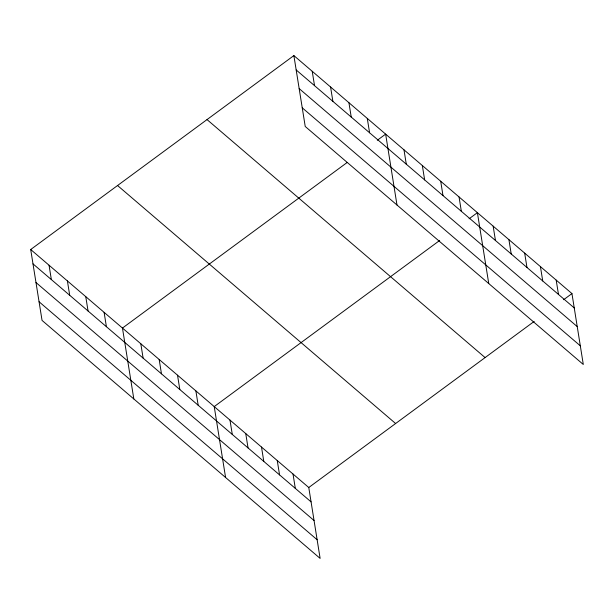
<?xml version="1.0" encoding="UTF-8"?>
<svg xmlns="http://www.w3.org/2000/svg" width="614" height="614" viewBox="0 0 614 614"><rect width="100%" height="100%" fill="white"/><g stroke="black" fill="none" stroke-linecap="round" stroke-linejoin="round"><path stroke-width="0.92" d="M30.7 249.522L308.773 487.516L320.124 558.41L42.051 320.416L30.7 249.522L293.876 55.59L571.949 293.584L583.3 364.478L305.227 126.484L293.876 55.59M347.125 162.51L122.462 328.06L133.821 398.954M377.326 140.253L385.638 134.128L396.989 205.022M439.639 240.496L214.225 406.598L225.584 477.492M469.096 218.791L477.4 212.667L488.752 283.561M308.773 487.516L534.188 321.414M563.637 299.709L571.949 293.584M296.171 69.942L574.244 307.936M299.164 88.6L577.229 326.594M302.241 107.826L580.314 345.82M207.025 119.592L485.098 357.586M117.55 185.528L395.616 423.522M32.995 263.874L311.068 501.868M35.988 282.532L314.061 520.526M39.066 301.758L317.139 539.744M556.184 280.099L558.487 294.451M540.427 266.614L542.73 280.966M524.671 253.129L526.973 267.474M508.914 239.644L511.216 253.989M493.157 226.152L495.46 240.504M459.049 196.964L461.344 211.308M440.699 181.253L442.993 195.605M422.34 165.55L424.642 179.894M403.989 149.839L406.291 164.191M367.287 118.425L369.582 132.778M348.929 102.715L351.231 117.067M330.578 87.011L332.88 101.356M312.227 71.301L314.522 85.653M293.016 474.031L295.311 488.383M277.259 460.546L279.554 474.891M261.503 447.053L263.797 461.406M245.746 433.568L248.041 447.921M229.981 420.083L232.284 434.436M195.874 390.888L198.176 405.24M177.523 375.185L179.818 389.537M159.172 359.474L161.467 373.826M140.813 343.771L143.116 358.115M104.111 312.357L106.406 326.702M85.76 296.646L88.055 310.999M67.402 280.936L69.704 295.288M49.051 265.233L51.353 279.585"/></g></svg>
